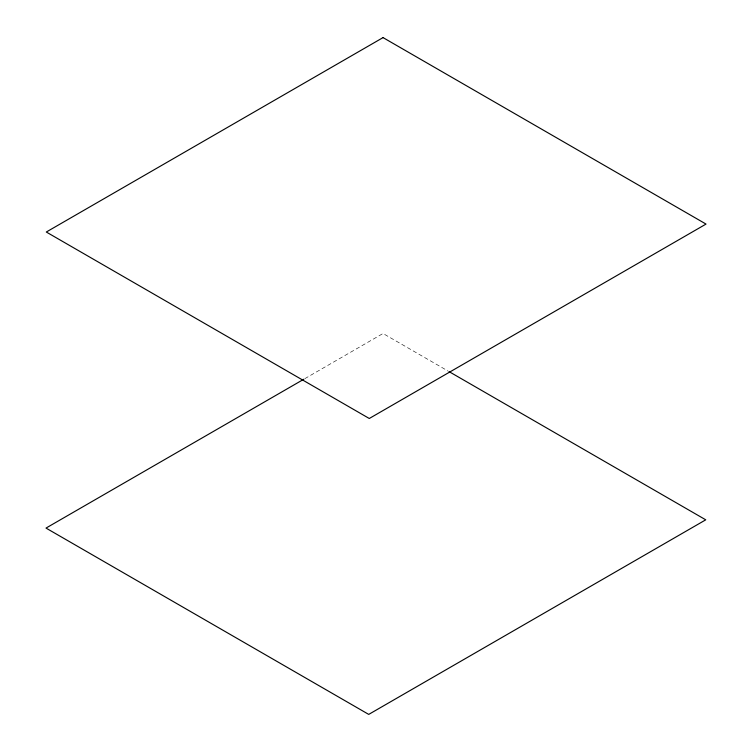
<?xml version="1.0" encoding="UTF-8"?>
<svg xmlns="http://www.w3.org/2000/svg" width="752" height="752" viewBox="0 0 752 752"><rect width="100%" height="100%" fill="white"/><g stroke="black" fill="none" stroke-linecap="round" stroke-linejoin="round"><path stroke-width="0.56" stroke-dasharray="3.76 2.82" d="M304.87 378.632L383.041 333.503L447.985 370.999"/><path stroke-width="1.13" d="M303.855 379.215L46.013 528.083L368.724 714.4L705.752 519.82L449 371.582M383.041 37.6L46.295 232.02L369.279 418.488L706.025 224.077L383.041 37.6"/></g></svg>
